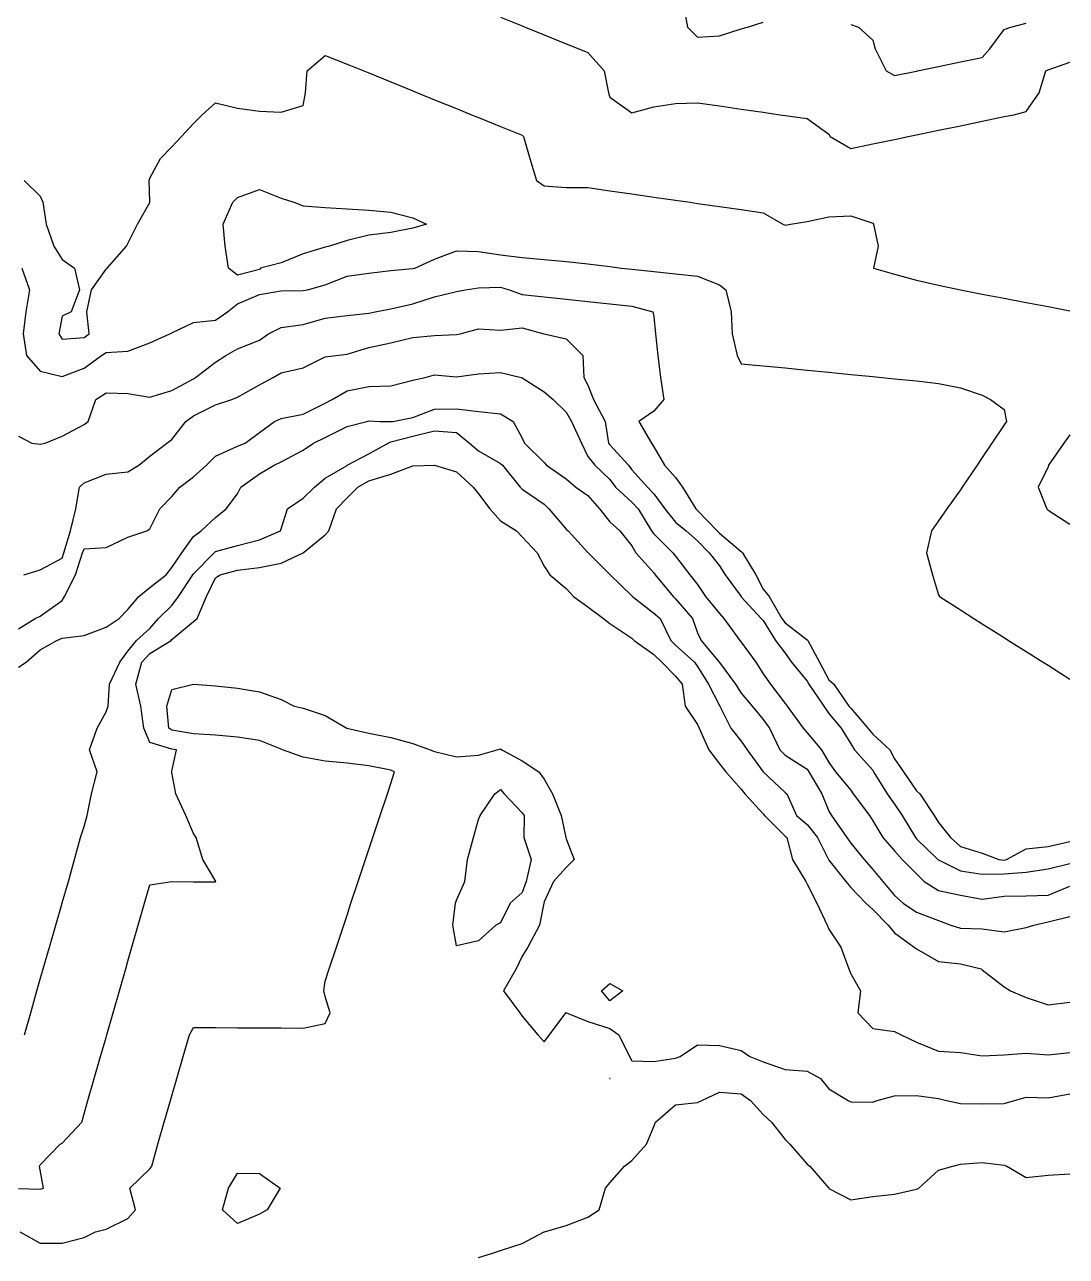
# Model space of a CAD drawing. Header units: metres. Extents: x 2681030 to 2681330, y 1246000 to 1246290.
# Drawn here: x 2681271.89 to 2681295.67, y 1246122.69 to 1246150.81 of the extents above; entities that cross this region are included whole.
import ezdxf

# ---------------------------------------------------------------- set-up
doc = ezdxf.new("R2010")
doc.units = ezdxf.units.M
doc.layers.add('BASIS_HOEHENLINIEN', color=8, linetype='Continuous')

msp = doc.modelspace()

# ---------------------------------------------------------------- linework, layer by layer
at = {"layer": 'BASIS_HOEHENLINIEN'}
for points in [[(2681286.927, 1246151.25, 0), (2681287.024, 1246150.75, 0), (2681287.25, 1246150.52, 0), (2681287.75, 1246150.551, 0), (2681288.25, 1246150.706, 0), (2681288.392, 1246150.75, 0), (2681288.75, 1246150.861, 0)], [(2681282.75, 1246150.979, 0), (2681283.25, 1246150.776, 0), (2681283.314, 1246150.75, 0), (2681283.75, 1246150.573, 0), (2681284.25, 1246150.37, 0), (2681284.544, 1246150.25, 0), (2681284.75, 1246150.166, 0), (2681285.122, 1246149.75, 0), (2681285.221, 1246149.25, 0), (2681285.25, 1246149.152, 0), (2681285.75, 1246148.791, 0), (2681286.25, 1246148.929, 0), (2681286.75, 1246149.005, 0), (2681287.25, 1246149.02, 0), (2681287.75, 1246148.948, 0), (2681288.25, 1246148.876, 0), (2681288.75, 1246148.805, 0), (2681289.13, 1246148.75, 0), (2681289.25, 1246148.733, 0), (2681289.75, 1246148.661, 0), (2681290.25, 1246148.307, 0), (2681290.275, 1246148.25, 0), (2681290.75, 1246147.978, 0), (2681291.25, 1246148.082, 0), (2681291.75, 1246148.186, 0), (2681292.06, 1246148.25, 0), (2681292.25, 1246148.289, 0), (2681292.75, 1246148.393, 0), (2681293.25, 1246148.497, 0), (2681293.75, 1246148.601, 0), (2681294.25, 1246148.705, 0), (2681294.469, 1246148.75, 0), (2681294.75, 1246148.821, 0), (2681295.049, 1246149.25, 0), (2681295.203, 1246149.75, 0), (2681295.25, 1246149.775, 0), (2681295.75, 1246149.949, 0)], [(2681290.75, 1246150.812, 0), (2681290.922, 1246150.75, 0), (2681291.25, 1246150.448, 0), (2681291.303, 1246150.25, 0), (2681291.558, 1246149.75, 0), (2681291.75, 1246149.642, 0), (2681292.25, 1246149.746, 0), (2681292.268, 1246149.75, 0), (2681292.75, 1246149.85, 0), (2681293.25, 1246149.954, 0), (2681293.75, 1246150.058, 0), (2681293.921, 1246150.25, 0), (2681294.25, 1246150.694, 0), (2681294.4, 1246150.75, 0), (2681294.75, 1246150.838, 0)], [(2681271.882, 1246147.25, 0), (2681272.25, 1246146.887, 0), (2681272.31, 1246146.75, 0), (2681272.382, 1246146.25, 0), (2681272.555, 1246145.75, 0), (2681272.75, 1246145.445, 0), (2681273.027, 1246145.25, 0), (2681273.146, 1246144.75, 0), (2681272.958, 1246144.25, 0), (2681272.75, 1246144.151, 0), (2681272.676, 1246143.75, 0), (2681272.75, 1246143.627, 0), (2681273.25, 1246143.664, 0), (2681273.368, 1246143.75, 0), (2681273.31, 1246144.25, 0), (2681273.418, 1246144.75, 0), (2681273.75, 1246145.222, 0), (2681273.779, 1246145.25, 0), (2681274.218, 1246145.75, 0), (2681274.25, 1246145.808, 0), (2681274.466, 1246146.25, 0), (2681274.75, 1246146.748, 0), (2681274.751, 1246146.75, 0), (2681274.75, 1246146.767, 0), (2681274.731, 1246147.25, 0), (2681274.75, 1246147.301, 0), (2681274.996, 1246147.75, 0), (2681275.25, 1246148.018, 0), (2681275.469, 1246148.25, 0), (2681275.75, 1246148.548, 0), (2681275.941, 1246148.75, 0), (2681276.25, 1246149.02, 0), (2681276.75, 1246148.902, 0), (2681277.25, 1246148.832, 0), (2681277.75, 1246148.809, 0), (2681278.25, 1246148.959, 0), (2681278.302, 1246149.25, 0), (2681278.341, 1246149.75, 0), (2681278.75, 1246150.097, 0), (2681279.25, 1246149.905, 0), (2681279.632, 1246149.75, 0), (2681279.75, 1246149.702, 0), (2681280.25, 1246149.499, 0), (2681280.75, 1246149.295, 0), (2681280.862, 1246149.25, 0), (2681281.25, 1246149.092, 0), (2681281.75, 1246148.889, 0), (2681282.091, 1246148.75, 0), (2681282.25, 1246148.685, 0), (2681282.75, 1246148.482, 0), (2681283.25, 1246148.279, 0), (2681283.277, 1246148.25, 0), (2681283.424, 1246147.75, 0), (2681283.577, 1246147.25, 0), (2681283.75, 1246147.129, 0), (2681284.25, 1246147.089, 0), (2681284.75, 1246147.085, 0), (2681285.25, 1246147.013, 0), (2681285.75, 1246146.941, 0), (2681286.25, 1246146.869, 0), (2681286.75, 1246146.797, 0), (2681287.081, 1246146.75, 0), (2681287.25, 1246146.726, 0), (2681287.75, 1246146.654, 0), (2681288.25, 1246146.582, 0), (2681288.75, 1246146.51, 0), (2681289.194, 1246146.25, 0), (2681289.25, 1246146.228, 0), (2681289.374, 1246146.25, 0), (2681289.75, 1246146.313, 0), (2681290.25, 1246146.417, 0), (2681290.75, 1246146.443, 0), (2681291.25, 1246146.27, 0), (2681291.269, 1246146.25, 0), (2681291.371, 1246145.75, 0), (2681291.269, 1246145.25, 0), (2681291.75, 1246145.106, 0), (2681292.25, 1246144.974, 0), (2681292.75, 1246144.856, 0), (2681293.25, 1246144.75, 0), (2681293.25, 1246144.75, 0), (2681293.75, 1246144.655, 0), (2681294.25, 1246144.559, 0), (2681294.75, 1246144.464, 0), (2681295.25, 1246144.369, 0), (2681295.75, 1246144.273, 0)], [(2681277.276, 1246145.25, 0), (2681277.25, 1246145.216, 0), (2681276.75, 1246145.084, 0), (2681276.546, 1246145.25, 0), (2681276.471, 1246145.75, 0), (2681276.422, 1246146.25, 0), (2681276.645, 1246146.75, 0), (2681276.75, 1246146.861, 0), (2681277.25, 1246147.045, 0), (2681277.75, 1246146.842, 0), (2681278.033, 1246146.75, 0), (2681278.25, 1246146.673, 0), (2681278.75, 1246146.629, 0), (2681279.25, 1246146.599, 0), (2681279.75, 1246146.57, 0), (2681280.25, 1246146.523, 0), (2681280.75, 1246146.394, 0), (2681281.062, 1246146.25, 0), (2681280.75, 1246146.163, 0), (2681280.25, 1246146.063, 0), (2681279.75, 1246145.996, 0), (2681279.25, 1246145.88, 0), (2681278.854, 1246145.75, 0), (2681278.75, 1246145.722, 0), (2681278.25, 1246145.575, 0), (2681277.75, 1246145.368, 0), (2681277.276, 1246145.25, 0)], [(2681271.827, 1246145.25, 0), (2681272.003, 1246144.75, 0), (2681271.916, 1246144.25, 0), (2681271.859, 1246143.75, 0), (2681271.936, 1246143.25, 0), (2681272.25, 1246142.896, 0), (2681272.75, 1246142.772, 0), (2681273.25, 1246142.963, 0), (2681273.645, 1246143.25, 0), (2681273.75, 1246143.325, 0), (2681274.25, 1246143.351, 0), (2681274.75, 1246143.545, 0), (2681275.205, 1246143.75, 0), (2681275.25, 1246143.77, 0), (2681275.75, 1246144.006, 0), (2681276.25, 1246144.058, 0), (2681276.521, 1246144.25, 0), (2681276.75, 1246144.431, 0), (2681277.25, 1246144.645, 0), (2681277.75, 1246144.73, 0), (2681278.25, 1246144.735, 0), (2681278.352, 1246144.75, 0), (2681278.75, 1246144.863, 0), (2681279.25, 1246145.061, 0), (2681279.75, 1246145.131, 0), (2681280.25, 1246145.194, 0), (2681280.75, 1246145.237, 0), (2681280.8, 1246145.25, 0), (2681281.25, 1246145.451, 0), (2681281.75, 1246145.644, 0), (2681282.25, 1246145.626, 0), (2681282.75, 1246145.553, 0), (2681283.25, 1246145.489, 0), (2681283.75, 1246145.441, 0), (2681284.25, 1246145.395, 0), (2681284.75, 1246145.343, 0), (2681285.25, 1246145.284, 0), (2681285.515, 1246145.25, 0), (2681285.75, 1246145.225, 0), (2681286.25, 1246145.172, 0), (2681286.75, 1246145.12, 0), (2681287.25, 1246145.067, 0), (2681287.75, 1246144.868, 0), (2681287.9, 1246144.75, 0), (2681288.016, 1246144.25, 0), (2681288.039, 1246143.75, 0), (2681288.158, 1246143.25, 0), (2681288.25, 1246143.066, 0), (2681288.75, 1246143.02, 0), (2681289.25, 1246142.97, 0), (2681289.75, 1246142.92, 0), (2681290.25, 1246142.87, 0), (2681290.75, 1246142.821, 0), (2681291.25, 1246142.771, 0), (2681291.459, 1246142.75, 0), (2681291.75, 1246142.721, 0), (2681292.25, 1246142.671, 0), (2681292.75, 1246142.614, 0), (2681293.25, 1246142.514, 0), (2681293.75, 1246142.347, 0), (2681293.938, 1246142.25, 0), (2681294.25, 1246142.021, 0), (2681294.302, 1246141.75, 0), (2681294.25, 1246141.672, 0), (2681293.968, 1246141.25, 0), (2681293.75, 1246140.925, 0), (2681293.633, 1246140.75, 0), (2681293.294, 1246140.25, 0), (2681293.25, 1246140.188, 0), (2681292.942, 1246139.75, 0), (2681292.75, 1246139.477, 0), (2681292.59, 1246139.25, 0), (2681292.478, 1246138.75, 0), (2681292.61, 1246138.25, 0), (2681292.75, 1246137.789, 0), (2681292.773, 1246137.75, 0), (2681293.25, 1246137.445, 0), (2681293.557, 1246137.25, 0), (2681293.75, 1246137.128, 0), (2681294.25, 1246136.813, 0), (2681294.349, 1246136.75, 0), (2681294.75, 1246136.498, 0), (2681295.143, 1246136.25, 0), (2681295.25, 1246136.183, 0), (2681295.75, 1246135.867, 0)], [(2681271.75, 1246141.411, 0), (2681272.059, 1246141.25, 0), (2681272.25, 1246141.227, 0), (2681272.358, 1246141.25, 0), (2681272.75, 1246141.41, 0), (2681273.25, 1246141.681, 0), (2681273.344, 1246141.75, 0), (2681273.518, 1246142.25, 0), (2681273.75, 1246142.402, 0), (2681274.25, 1246142.389, 0), (2681274.75, 1246142.301, 0), (2681275.25, 1246142.451, 0), (2681275.75, 1246142.724, 0), (2681275.79, 1246142.75, 0), (2681276.25, 1246143.098, 0), (2681276.481, 1246143.25, 0), (2681276.75, 1246143.402, 0), (2681277.25, 1246143.605, 0), (2681277.459, 1246143.75, 0), (2681277.75, 1246143.892, 0), (2681278.25, 1246143.962, 0), (2681278.75, 1246144.104, 0), (2681279.25, 1246144.169, 0), (2681279.75, 1246144.223, 0), (2681279.894, 1246144.25, 0), (2681280.25, 1246144.319, 0), (2681280.75, 1246144.431, 0), (2681281.25, 1246144.589, 0), (2681281.75, 1246144.712, 0), (2681281.954, 1246144.75, 0), (2681282.25, 1246144.798, 0), (2681282.75, 1246144.811, 0), (2681282.954, 1246144.75, 0), (2681283.25, 1246144.649, 0), (2681283.75, 1246144.592, 0), (2681284.25, 1246144.539, 0), (2681284.75, 1246144.486, 0), (2681285.25, 1246144.433, 0), (2681285.75, 1246144.381, 0), (2681286.229, 1246144.25, 0), (2681286.25, 1246144.142, 0), (2681286.292, 1246143.75, 0), (2681286.347, 1246143.25, 0), (2681286.405, 1246142.75, 0), (2681286.483, 1246142.25, 0), (2681286.25, 1246141.981, 0), (2681285.911, 1246141.75, 0), (2681286.202, 1246141.25, 0), (2681286.25, 1246141.171, 0), (2681286.499, 1246140.75, 0), (2681286.75, 1246140.466, 0), (2681286.911, 1246140.25, 0), (2681287.213, 1246139.75, 0), (2681287.25, 1246139.717, 0), (2681287.7, 1246139.25, 0), (2681287.75, 1246139.199, 0), (2681288.25, 1246138.779, 0), (2681288.277, 1246138.75, 0), (2681288.579, 1246138.25, 0), (2681288.75, 1246137.918, 0), (2681288.887, 1246137.75, 0), (2681289.176, 1246137.25, 0), (2681289.25, 1246137.152, 0), (2681289.75, 1246136.766, 0), (2681289.767, 1246136.75, 0), (2681290.032, 1246136.25, 0), (2681290.25, 1246135.847, 0), (2681290.363, 1246135.75, 0), (2681290.706, 1246135.25, 0), (2681290.75, 1246135.203, 0), (2681291.135, 1246134.75, 0), (2681291.25, 1246134.61, 0), (2681291.637, 1246134.25, 0), (2681291.75, 1246134.044, 0), (2681291.953, 1246133.75, 0), (2681292.25, 1246133.319, 0), (2681292.327, 1246133.25, 0), (2681292.652, 1246132.75, 0), (2681292.75, 1246132.59, 0), (2681293.021, 1246132.25, 0), (2681293.25, 1246132.045, 0), (2681293.75, 1246131.894, 0), (2681294.131, 1246131.75, 0), (2681294.25, 1246131.735, 0), (2681294.304, 1246131.75, 0), (2681294.75, 1246131.989, 0), (2681295.25, 1246132.048, 0), (2681295.75, 1246132.159, 0)], [(2681271.872, 1246138.25, 0), (2681272.25, 1246138.361, 0), (2681272.75, 1246138.626, 0), (2681272.788, 1246138.75, 0), (2681272.94, 1246139.25, 0), (2681273.064, 1246139.75, 0), (2681273.142, 1246140.25, 0), (2681273.25, 1246140.344, 0), (2681273.75, 1246140.546, 0), (2681274.25, 1246140.596, 0), (2681274.498, 1246140.75, 0), (2681274.75, 1246140.956, 0), (2681275.14, 1246141.25, 0), (2681275.25, 1246141.332, 0), (2681275.573, 1246141.75, 0), (2681275.75, 1246141.876, 0), (2681276.25, 1246142.127, 0), (2681276.625, 1246142.25, 0), (2681276.75, 1246142.301, 0), (2681277.25, 1246142.581, 0), (2681277.564, 1246142.75, 0), (2681277.75, 1246142.855, 0), (2681278.25, 1246142.974, 0), (2681278.75, 1246143.22, 0), (2681278.998, 1246143.25, 0), (2681279.25, 1246143.286, 0), (2681279.75, 1246143.435, 0), (2681280.25, 1246143.544, 0), (2681280.75, 1246143.665, 0), (2681281.25, 1246143.707, 0), (2681281.75, 1246143.732, 0), (2681281.836, 1246143.75, 0), (2681282.25, 1246143.862, 0), (2681282.75, 1246143.834, 0), (2681283.25, 1246143.883, 0), (2681283.742, 1246143.75, 0), (2681283.75, 1246143.747, 0), (2681284.25, 1246143.636, 0), (2681284.633, 1246143.25, 0), (2681284.653, 1246142.75, 0), (2681284.75, 1246142.575, 0), (2681284.878, 1246142.25, 0), (2681285.146, 1246141.75, 0), (2681285.218, 1246141.25, 0), (2681285.25, 1246141.213, 0), (2681285.674, 1246140.75, 0), (2681285.75, 1246140.647, 0), (2681286.111, 1246140.25, 0), (2681286.25, 1246140.097, 0), (2681286.508, 1246139.75, 0), (2681286.75, 1246139.451, 0), (2681286.989, 1246139.25, 0), (2681287.25, 1246139.024, 0), (2681287.516, 1246138.75, 0), (2681287.75, 1246138.452, 0), (2681287.884, 1246138.25, 0), (2681288.243, 1246137.75, 0), (2681288.25, 1246137.742, 0), (2681288.704, 1246137.25, 0), (2681288.75, 1246137.204, 0), (2681289.032, 1246136.75, 0), (2681289.25, 1246136.457, 0), (2681289.394, 1246136.25, 0), (2681289.75, 1246135.82, 0), (2681289.794, 1246135.75, 0), (2681290.135, 1246135.25, 0), (2681290.25, 1246135.079, 0), (2681290.531, 1246134.75, 0), (2681290.75, 1246134.39, 0), (2681290.835, 1246134.25, 0), (2681291.25, 1246133.788, 0), (2681291.27, 1246133.75, 0), (2681291.576, 1246133.25, 0), (2681291.75, 1246133.015, 0), (2681291.919, 1246132.75, 0), (2681292.224, 1246132.25, 0), (2681292.25, 1246132.222, 0), (2681292.739, 1246131.75, 0), (2681292.75, 1246131.739, 0), (2681293.25, 1246131.487, 0), (2681293.75, 1246131.411, 0), (2681294.25, 1246131.422, 0), (2681294.75, 1246131.461, 0), (2681295.25, 1246131.533, 0), (2681295.75, 1246131.658, 0)], [(2681271.75, 1246137.015, 0), (2681272.134, 1246137.25, 0), (2681272.25, 1246137.303, 0), (2681272.75, 1246137.664, 0), (2681272.804, 1246137.75, 0), (2681273.055, 1246138.25, 0), (2681273.21, 1246138.75, 0), (2681273.25, 1246138.839, 0), (2681273.75, 1246138.868, 0), (2681274.25, 1246139.107, 0), (2681274.68, 1246139.25, 0), (2681274.75, 1246139.294, 0), (2681274.977, 1246139.75, 0), (2681275.25, 1246140.033, 0), (2681275.437, 1246140.25, 0), (2681275.75, 1246140.486, 0), (2681276.045, 1246140.75, 0), (2681276.25, 1246140.957, 0), (2681276.75, 1246141.187, 0), (2681276.926, 1246141.25, 0), (2681277.25, 1246141.498, 0), (2681277.592, 1246141.75, 0), (2681277.75, 1246141.812, 0), (2681278.25, 1246141.912, 0), (2681278.75, 1246142.166, 0), (2681278.913, 1246142.25, 0), (2681279.25, 1246142.45, 0), (2681279.75, 1246142.548, 0), (2681280.25, 1246142.557, 0), (2681280.75, 1246142.689, 0), (2681281.033, 1246142.75, 0), (2681281.25, 1246142.809, 0), (2681281.75, 1246142.769, 0), (2681282.25, 1246142.838, 0), (2681282.75, 1246142.867, 0), (2681283.228, 1246142.75, 0), (2681283.25, 1246142.743, 0), (2681283.75, 1246142.422, 0), (2681283.958, 1246142.25, 0), (2681284.25, 1246141.959, 0), (2681284.375, 1246141.75, 0), (2681284.601, 1246141.25, 0), (2681284.75, 1246140.949, 0), (2681284.909, 1246140.75, 0), (2681285.25, 1246140.424, 0), (2681285.379, 1246140.25, 0), (2681285.75, 1246139.904, 0), (2681285.895, 1246139.75, 0), (2681286.202, 1246139.25, 0), (2681286.25, 1246139.184, 0), (2681286.687, 1246138.75, 0), (2681286.75, 1246138.67, 0), (2681287.072, 1246138.25, 0), (2681287.25, 1246138.024, 0), (2681287.429, 1246137.75, 0), (2681287.75, 1246137.362, 0), (2681287.848, 1246137.25, 0), (2681288.215, 1246136.75, 0), (2681288.25, 1246136.71, 0), (2681288.582, 1246136.25, 0), (2681288.75, 1246135.984, 0), (2681288.915, 1246135.75, 0), (2681289.25, 1246135.313, 0), (2681289.296, 1246135.25, 0), (2681289.658, 1246134.75, 0), (2681289.75, 1246134.643, 0), (2681290.08, 1246134.25, 0), (2681290.25, 1246133.962, 0), (2681290.4, 1246133.75, 0), (2681290.75, 1246133.329, 0), (2681290.801, 1246133.25, 0), (2681291.175, 1246132.75, 0), (2681291.25, 1246132.63, 0), (2681291.48, 1246132.25, 0), (2681291.75, 1246131.945, 0), (2681291.922, 1246131.75, 0), (2681292.25, 1246131.423, 0), (2681292.425, 1246131.25, 0), (2681292.75, 1246131.045, 0), (2681293.25, 1246130.933, 0), (2681293.75, 1246130.845, 0), (2681294.25, 1246130.913, 0), (2681294.75, 1246130.916, 0), (2681295.25, 1246130.936, 0), (2681295.75, 1246131.141, 0)], [(2681271.75, 1246136.137, 0), (2681271.93, 1246136.25, 0), (2681272.25, 1246136.537, 0), (2681272.63, 1246136.75, 0), (2681272.75, 1246136.798, 0), (2681273.25, 1246136.863, 0), (2681273.75, 1246137.053, 0), (2681274.046, 1246137.25, 0), (2681274.25, 1246137.457, 0), (2681274.501, 1246137.75, 0), (2681274.75, 1246137.959, 0), (2681275.122, 1246138.25, 0), (2681275.25, 1246138.411, 0), (2681275.482, 1246138.75, 0), (2681275.75, 1246139.124, 0), (2681275.918, 1246139.25, 0), (2681276.25, 1246139.556, 0), (2681276.489, 1246139.75, 0), (2681276.75, 1246140.096, 0), (2681276.828, 1246140.25, 0), (2681277.25, 1246140.55, 0), (2681277.59, 1246140.75, 0), (2681277.75, 1246140.824, 0), (2681278.25, 1246141.092, 0), (2681278.489, 1246141.25, 0), (2681278.75, 1246141.383, 0), (2681279.25, 1246141.634, 0), (2681279.705, 1246141.75, 0), (2681279.75, 1246141.759, 0), (2681279.997, 1246141.75, 0), (2681280.25, 1246141.745, 0), (2681280.293, 1246141.75, 0), (2681280.75, 1246141.839, 0), (2681281.25, 1246142.031, 0), (2681281.75, 1246142.038, 0), (2681282.25, 1246141.972, 0), (2681282.75, 1246141.923, 0), (2681283.039, 1246141.75, 0), (2681283.25, 1246141.367, 0), (2681283.298, 1246141.25, 0), (2681283.75, 1246140.807, 0), (2681283.807, 1246140.75, 0), (2681284.25, 1246140.436, 0), (2681284.476, 1246140.25, 0), (2681284.75, 1246140.058, 0), (2681285.013, 1246139.75, 0), (2681285.25, 1246139.46, 0), (2681285.48, 1246139.25, 0), (2681285.75, 1246138.909, 0), (2681285.841, 1246138.75, 0), (2681286.25, 1246138.295, 0), (2681286.285, 1246138.25, 0), (2681286.691, 1246137.75, 0), (2681286.75, 1246137.699, 0), (2681287.136, 1246137.25, 0), (2681287.25, 1246136.924, 0), (2681287.331, 1246136.75, 0), (2681287.746, 1246136.25, 0), (2681287.75, 1246136.243, 0), (2681288.117, 1246135.75, 0), (2681288.25, 1246135.548, 0), (2681288.497, 1246135.25, 0), (2681288.75, 1246134.944, 0), (2681288.89, 1246134.75, 0), (2681289.132, 1246134.25, 0), (2681289.25, 1246134.127, 0), (2681289.75, 1246133.811, 0), (2681289.794, 1246133.75, 0), (2681290.088, 1246133.25, 0), (2681290.25, 1246132.85, 0), (2681290.311, 1246132.75, 0), (2681290.655, 1246132.25, 0), (2681290.75, 1246132.12, 0), (2681291.053, 1246131.75, 0), (2681291.25, 1246131.522, 0), (2681291.48, 1246131.25, 0), (2681291.75, 1246130.929, 0), (2681291.944, 1246130.75, 0), (2681292.25, 1246130.544, 0), (2681292.75, 1246130.354, 0), (2681293.033, 1246130.25, 0), (2681293.25, 1246130.181, 0), (2681293.75, 1246130.169, 0), (2681294.25, 1246130.098, 0), (2681294.75, 1246130.193, 0), (2681294.926, 1246130.25, 0), (2681295.25, 1246130.323, 0), (2681295.75, 1246130.445, 0)], [(2681271.887, 1246127.75, 0), (2681272.03, 1246128.25, 0), (2681272.173, 1246128.75, 0), (2681272.25, 1246129.017, 0), (2681272.317, 1246129.25, 0), (2681272.46, 1246129.75, 0), (2681272.604, 1246130.25, 0), (2681272.747, 1246130.75, 0), (2681272.75, 1246130.76, 0), (2681272.891, 1246131.25, 0), (2681273.034, 1246131.75, 0), (2681273.17, 1246132.25, 0), (2681273.25, 1246132.502, 0), (2681273.321, 1246132.75, 0), (2681273.422, 1246133.25, 0), (2681273.545, 1246133.75, 0), (2681273.371, 1246134.25, 0), (2681273.55, 1246134.75, 0), (2681273.75, 1246135.123, 0), (2681273.797, 1246135.25, 0), (2681273.831, 1246135.75, 0), (2681274.066, 1246136.25, 0), (2681274.25, 1246136.501, 0), (2681274.442, 1246136.75, 0), (2681274.75, 1246137.023, 0), (2681274.949, 1246137.25, 0), (2681275.25, 1246137.55, 0), (2681275.402, 1246137.75, 0), (2681275.73, 1246138.25, 0), (2681275.75, 1246138.273, 0), (2681276.22, 1246138.75, 0), (2681276.25, 1246138.778, 0), (2681276.75, 1246138.913, 0), (2681277.25, 1246139.045, 0), (2681277.731, 1246139.25, 0), (2681277.75, 1246139.295, 0), (2681277.891, 1246139.75, 0), (2681278.25, 1246140, 0), (2681278.506, 1246140.25, 0), (2681278.75, 1246140.451, 0), (2681279.25, 1246140.745, 0), (2681279.257, 1246140.75, 0), (2681279.75, 1246141.012, 0), (2681280.186, 1246141.25, 0), (2681280.25, 1246141.284, 0), (2681280.75, 1246141.409, 0), (2681281.25, 1246141.53, 0), (2681281.75, 1246141.499, 0), (2681282.048, 1246141.25, 0), (2681282.25, 1246141.078, 0), (2681282.75, 1246140.788, 0), (2681282.801, 1246140.75, 0), (2681283.201, 1246140.25, 0), (2681283.25, 1246140.204, 0), (2681283.75, 1246139.858, 0), (2681283.856, 1246139.75, 0), (2681284.25, 1246139.292, 0), (2681284.3, 1246139.25, 0), (2681284.75, 1246138.753, 0), (2681284.754, 1246138.75, 0), (2681285.25, 1246138.257, 0), (2681285.256, 1246138.25, 0), (2681285.75, 1246137.764, 0), (2681285.765, 1246137.75, 0), (2681286.25, 1246137.372, 0), (2681286.396, 1246137.25, 0), (2681286.64, 1246136.75, 0), (2681286.75, 1246136.642, 0), (2681287.179, 1246136.25, 0), (2681287.25, 1246136.158, 0), (2681287.502, 1246135.75, 0), (2681287.75, 1246135.265, 0), (2681287.759, 1246135.25, 0), (2681288.008, 1246134.75, 0), (2681288.25, 1246134.447, 0), (2681288.386, 1246134.25, 0), (2681288.748, 1246133.75, 0), (2681288.75, 1246133.747, 0), (2681289.25, 1246133.28, 0), (2681289.29, 1246133.25, 0), (2681289.513, 1246132.75, 0), (2681289.75, 1246132.551, 0), (2681289.987, 1246132.25, 0), (2681290.237, 1246131.75, 0), (2681290.25, 1246131.732, 0), (2681290.633, 1246131.25, 0), (2681290.75, 1246131.113, 0), (2681291.091, 1246130.75, 0), (2681291.25, 1246130.606, 0), (2681291.604, 1246130.25, 0), (2681291.75, 1246130.078, 0), (2681292.198, 1246129.75, 0), (2681292.25, 1246129.707, 0), (2681292.75, 1246129.423, 0), (2681293.25, 1246129.365, 0), (2681293.726, 1246129.25, 0), (2681293.75, 1246129.232, 0), (2681294.25, 1246128.84, 0), (2681294.394, 1246128.75, 0), (2681294.75, 1246128.597, 0), (2681295.25, 1246128.434, 0), (2681295.75, 1246128.49, 0)], [(2681295.75, 1246141.445, 0), (2681295.613, 1246141.25, 0), (2681295.261, 1246140.75, 0), (2681295.25, 1246140.712, 0), (2681295.024, 1246140.25, 0), (2681295.223, 1246139.75, 0), (2681295.25, 1246139.723, 0), (2681295.75, 1246139.406, 0)], [(2681271.75, 1246124.243, 0), (2681272.25, 1246124.225, 0), (2681272.323, 1246124.25, 0), (2681272.25, 1246124.662, 0), (2681272.235, 1246124.75, 0), (2681272.25, 1246124.78, 0), (2681272.703, 1246125.25, 0), (2681272.75, 1246125.274, 0), (2681273.195, 1246125.75, 0), (2681273.25, 1246125.943, 0), (2681273.338, 1246126.25, 0), (2681273.481, 1246126.75, 0), (2681273.625, 1246127.25, 0), (2681273.75, 1246127.686, 0), (2681273.768, 1246127.75, 0), (2681273.912, 1246128.25, 0), (2681274.055, 1246128.75, 0), (2681274.199, 1246129.25, 0), (2681274.25, 1246129.429, 0), (2681274.342, 1246129.75, 0), (2681274.486, 1246130.25, 0), (2681274.629, 1246130.75, 0), (2681274.75, 1246131.172, 0), (2681275.25, 1246131.243, 0), (2681275.75, 1246131.239, 0), (2681276.25, 1246131.236, 0), (2681276.255, 1246131.25, 0), (2681276.25, 1246131.26, 0), (2681275.958, 1246131.75, 0), (2681275.805, 1246132.25, 0), (2681275.75, 1246132.341, 0), (2681275.568, 1246132.75, 0), (2681275.342, 1246133.25, 0), (2681275.25, 1246133.732, 0), (2681275.248, 1246133.75, 0), (2681275.25, 1246133.767, 0), (2681275.362, 1246134.25, 0), (2681275.25, 1246134.264, 0), (2681274.75, 1246134.423, 0), (2681274.616, 1246134.75, 0), (2681274.544, 1246135.25, 0), (2681274.431, 1246135.75, 0), (2681274.57, 1246136.25, 0), (2681274.75, 1246136.448, 0), (2681275.233, 1246136.75, 0), (2681275.25, 1246136.769, 0), (2681275.75, 1246137.182, 0), (2681275.83, 1246137.25, 0), (2681276.046, 1246137.75, 0), (2681276.25, 1246138.177, 0), (2681276.355, 1246138.25, 0), (2681276.75, 1246138.355, 0), (2681277.25, 1246138.414, 0), (2681277.75, 1246138.51, 0), (2681278.25, 1246138.748, 0), (2681278.253, 1246138.75, 0), (2681278.75, 1246139.158, 0), (2681278.832, 1246139.25, 0), (2681279.007, 1246139.75, 0), (2681279.25, 1246140.007, 0), (2681279.498, 1246140.25, 0), (2681279.75, 1246140.392, 0), (2681280.25, 1246140.543, 0), (2681280.75, 1246140.735, 0), (2681281.25, 1246140.746, 0), (2681281.75, 1246140.597, 0), (2681282.127, 1246140.25, 0), (2681282.25, 1246140.097, 0), (2681282.509, 1246139.75, 0), (2681282.75, 1246139.479, 0), (2681283.116, 1246139.25, 0), (2681283.25, 1246139.113, 0), (2681283.59, 1246138.75, 0), (2681283.75, 1246138.448, 0), (2681283.876, 1246138.25, 0), (2681284.25, 1246137.931, 0), (2681284.416, 1246137.75, 0), (2681284.75, 1246137.516, 0), (2681285.103, 1246137.25, 0), (2681285.25, 1246137.134, 0), (2681285.75, 1246136.798, 0), (2681285.803, 1246136.75, 0), (2681286.25, 1246136.43, 0), (2681286.434, 1246136.25, 0), (2681286.75, 1246135.936, 0), (2681286.899, 1246135.75, 0), (2681286.972, 1246135.25, 0), (2681287.25, 1246134.827, 0), (2681287.29, 1246134.75, 0), (2681287.508, 1246134.25, 0), (2681287.75, 1246133.93, 0), (2681287.897, 1246133.75, 0), (2681288.25, 1246133.353, 0), (2681288.329, 1246133.25, 0), (2681288.75, 1246132.789, 0), (2681288.777, 1246132.75, 0), (2681289.25, 1246132.282, 0), (2681289.289, 1246132.25, 0), (2681289.42, 1246131.75, 0), (2681289.721, 1246131.25, 0), (2681289.75, 1246131.183, 0), (2681289.973, 1246130.75, 0), (2681290.209, 1246130.25, 0), (2681290.25, 1246130.161, 0), (2681290.525, 1246129.75, 0), (2681290.706, 1246129.25, 0), (2681290.75, 1246129.138, 0), (2681290.972, 1246128.75, 0), (2681290.911, 1246128.25, 0), (2681291.25, 1246127.895, 0), (2681291.75, 1246127.823, 0), (2681291.898, 1246127.75, 0), (2681292.25, 1246127.583, 0), (2681292.75, 1246127.375, 0), (2681293.25, 1246127.342, 0), (2681293.75, 1246127.269, 0), (2681294.25, 1246127.29, 0), (2681294.75, 1246127.332, 0), (2681295.25, 1246127.287, 0), (2681295.75, 1246127.342, 0)], [(2681271.78, 1246123.25, 0), (2681272.25, 1246122.99, 0), (2681272.75, 1246122.995, 0), (2681273.25, 1246123.122, 0), (2681273.51, 1246123.25, 0), (2681273.75, 1246123.31, 0), (2681274.25, 1246123.554, 0), (2681274.426, 1246123.75, 0), (2681274.291, 1246124.25, 0), (2681274.75, 1246124.686, 0), (2681274.793, 1246124.75, 0), (2681274.933, 1246125.25, 0), (2681275.076, 1246125.75, 0), (2681275.22, 1246126.25, 0), (2681275.25, 1246126.355, 0), (2681275.363, 1246126.75, 0), (2681275.507, 1246127.25, 0), (2681275.654, 1246127.75, 0), (2681275.75, 1246127.917, 0), (2681276.25, 1246127.914, 0), (2681276.75, 1246127.91, 0), (2681277.25, 1246127.907, 0), (2681277.75, 1246127.903, 0), (2681278.25, 1246127.9, 0), (2681278.75, 1246128.002, 0), (2681278.864, 1246128.25, 0), (2681278.75, 1246128.623, 0), (2681278.723, 1246128.75, 0), (2681278.75, 1246128.975, 0), (2681278.841, 1246129.25, 0), (2681279.008, 1246129.75, 0), (2681279.174, 1246130.25, 0), (2681279.25, 1246130.478, 0), (2681279.34, 1246130.75, 0), (2681279.507, 1246131.25, 0), (2681279.673, 1246131.75, 0), (2681279.75, 1246131.98, 0), (2681279.84, 1246132.25, 0), (2681280.006, 1246132.75, 0), (2681280.173, 1246133.25, 0), (2681280.25, 1246133.483, 0), (2681280.332, 1246133.75, 0), (2681280.25, 1246133.789, 0), (2681279.75, 1246133.886, 0), (2681279.25, 1246133.949, 0), (2681278.75, 1246133.99, 0), (2681278.25, 1246134.081, 0), (2681277.775, 1246134.25, 0), (2681277.75, 1246134.268, 0), (2681277.25, 1246134.466, 0), (2681276.75, 1246134.544, 0), (2681276.25, 1246134.585, 0), (2681275.75, 1246134.615, 0), (2681275.25, 1246134.702, 0), (2681275.187, 1246134.75, 0), (2681275.134, 1246135.25, 0), (2681275.25, 1246135.629, 0), (2681275.75, 1246135.749, 0), (2681276.25, 1246135.716, 0), (2681276.75, 1246135.658, 0), (2681277.25, 1246135.573, 0), (2681277.75, 1246135.404, 0), (2681278.042, 1246135.25, 0), (2681278.25, 1246135.2, 0), (2681278.75, 1246135.036, 0), (2681279.249, 1246134.75, 0), (2681279.25, 1246134.75, 0), (2681279.75, 1246134.635, 0), (2681280.25, 1246134.537, 0), (2681280.75, 1246134.4, 0), (2681281.148, 1246134.25, 0), (2681281.25, 1246134.215, 0), (2681281.75, 1246134.093, 0), (2681282.25, 1246134.132, 0), (2681282.674, 1246134.25, 0), (2681282.75, 1246134.275, 0), (2681282.784, 1246134.25, 0), (2681283.25, 1246133.998, 0), (2681283.63, 1246133.75, 0), (2681283.75, 1246133.585, 0), (2681283.94, 1246133.25, 0), (2681284.138, 1246132.75, 0), (2681284.244, 1246132.25, 0), (2681284.25, 1246132.22, 0), (2681284.434, 1246131.75, 0), (2681284.25, 1246131.568, 0), (2681283.961, 1246131.25, 0), (2681283.75, 1246130.782, 0), (2681283.744, 1246130.75, 0), (2681283.64, 1246130.25, 0), (2681283.374, 1246129.75, 0), (2681283.25, 1246129.546, 0), (2681283.112, 1246129.25, 0), (2681282.82, 1246128.75, 0), (2681283.191, 1246128.25, 0), (2681283.25, 1246128.171, 0), (2681283.602, 1246127.75, 0), (2681283.75, 1246127.584, 0), (2681283.874, 1246127.75, 0), (2681284.246, 1246128.25, 0), (2681284.25, 1246128.254, 0), (2681284.257, 1246128.25, 0), (2681284.75, 1246128.049, 0), (2681285.25, 1246127.888, 0), (2681285.452, 1246127.75, 0), (2681285.695, 1246127.25, 0), (2681285.75, 1246127.152, 0), (2681286.25, 1246127.138, 0), (2681286.75, 1246127.212, 0), (2681286.851, 1246127.25, 0), (2681287.25, 1246127.519, 0), (2681287.75, 1246127.503, 0), (2681288.25, 1246127.386, 0), (2681288.448, 1246127.25, 0), (2681288.75, 1246127.132, 0), (2681289.25, 1246126.956, 0), (2681289.75, 1246126.916, 0), (2681290.056, 1246126.75, 0), (2681290.25, 1246126.514, 0), (2681290.689, 1246126.25, 0), (2681290.75, 1246126.22, 0), (2681291.25, 1246126.211, 0), (2681291.354, 1246126.25, 0), (2681291.75, 1246126.355, 0), (2681292.25, 1246126.361, 0), (2681292.75, 1246126.29, 0), (2681292.931, 1246126.25, 0), (2681293.25, 1246126.182, 0), (2681293.75, 1246126.175, 0), (2681294.25, 1246126.18, 0), (2681294.485, 1246126.25, 0), (2681294.75, 1246126.326, 0), (2681295.25, 1246126.305, 0), (2681295.75, 1246126.4, 0)], [(2681282.644, 1246130.25, 0), (2681282.25, 1246129.892, 0), (2681281.75, 1246129.782, 0), (2681281.664, 1246130.25, 0), (2681281.729, 1246130.75, 0), (2681281.75, 1246130.822, 0), (2681281.941, 1246131.25, 0), (2681282.002, 1246131.75, 0), (2681282.138, 1246132.25, 0), (2681282.25, 1246132.661, 0), (2681282.291, 1246132.75, 0), (2681282.621, 1246133.25, 0), (2681282.75, 1246133.348, 0), (2681282.834, 1246133.25, 0), (2681283.25, 1246132.812, 0), (2681283.291, 1246132.75, 0), (2681283.287, 1246132.25, 0), (2681283.452, 1246131.75, 0), (2681283.34, 1246131.25, 0), (2681283.25, 1246130.997, 0), (2681282.971, 1246130.75, 0), (2681282.75, 1246130.307, 0), (2681282.644, 1246130.25, 0)], [(2681285.546, 1246128.75, 0), (2681285.25, 1246128.525, 0), (2681285.058, 1246128.75, 0), (2681285.25, 1246128.921, 0), (2681285.546, 1246128.75, 0)], [(2681285.25, 1246126.747, 0), (2681285.256, 1246126.75, 0), (2681285.25, 1246126.753, 0), (2681285.245, 1246126.75, 0), (2681285.25, 1246126.747, 0)], [(2681282.25, 1246122.662, 0), (2681282.527, 1246122.75, 0), (2681282.75, 1246122.825, 0), (2681283.25, 1246122.984, 0), (2681283.75, 1246123.247, 0), (2681283.76, 1246123.25, 0), (2681284.25, 1246123.397, 0), (2681284.75, 1246123.585, 0), (2681285.009, 1246123.75, 0), (2681285.149, 1246124.25, 0), (2681285.25, 1246124.372, 0), (2681285.587, 1246124.75, 0), (2681285.75, 1246124.881, 0), (2681286.083, 1246125.25, 0), (2681286.25, 1246125.656, 0), (2681286.288, 1246125.75, 0), (2681286.75, 1246126.146, 0), (2681287.25, 1246126.203, 0), (2681287.345, 1246126.25, 0), (2681287.75, 1246126.44, 0), (2681288.25, 1246126.402, 0), (2681288.456, 1246126.25, 0), (2681288.75, 1246125.93, 0), (2681288.936, 1246125.75, 0), (2681289.25, 1246125.357, 0), (2681289.36, 1246125.25, 0), (2681289.75, 1246124.795, 0), (2681289.811, 1246124.75, 0), (2681290.244, 1246124.25, 0), (2681290.25, 1246124.241, 0), (2681290.75, 1246123.978, 0), (2681291.25, 1246124.053, 0), (2681291.75, 1246124.112, 0), (2681292.25, 1246124.227, 0), (2681292.303, 1246124.25, 0), (2681292.75, 1246124.66, 0), (2681293.077, 1246124.75, 0), (2681293.25, 1246124.793, 0), (2681293.75, 1246124.829, 0), (2681294.25, 1246124.775, 0), (2681294.312, 1246124.75, 0), (2681294.75, 1246124.492, 0), (2681295.25, 1246124.541, 0), (2681295.75, 1246124.574, 0)], [(2681277.428, 1246123.75, 0), (2681277.25, 1246123.653, 0), (2681276.75, 1246123.439, 0), (2681276.407, 1246123.75, 0), (2681276.546, 1246124.25, 0), (2681276.75, 1246124.589, 0), (2681277.25, 1246124.585, 0), (2681277.722, 1246124.25, 0), (2681277.428, 1246123.75, 0)]]:
    msp.add_polyline3d(points, dxfattribs=at)

doc.saveas('drawing.dxf')
